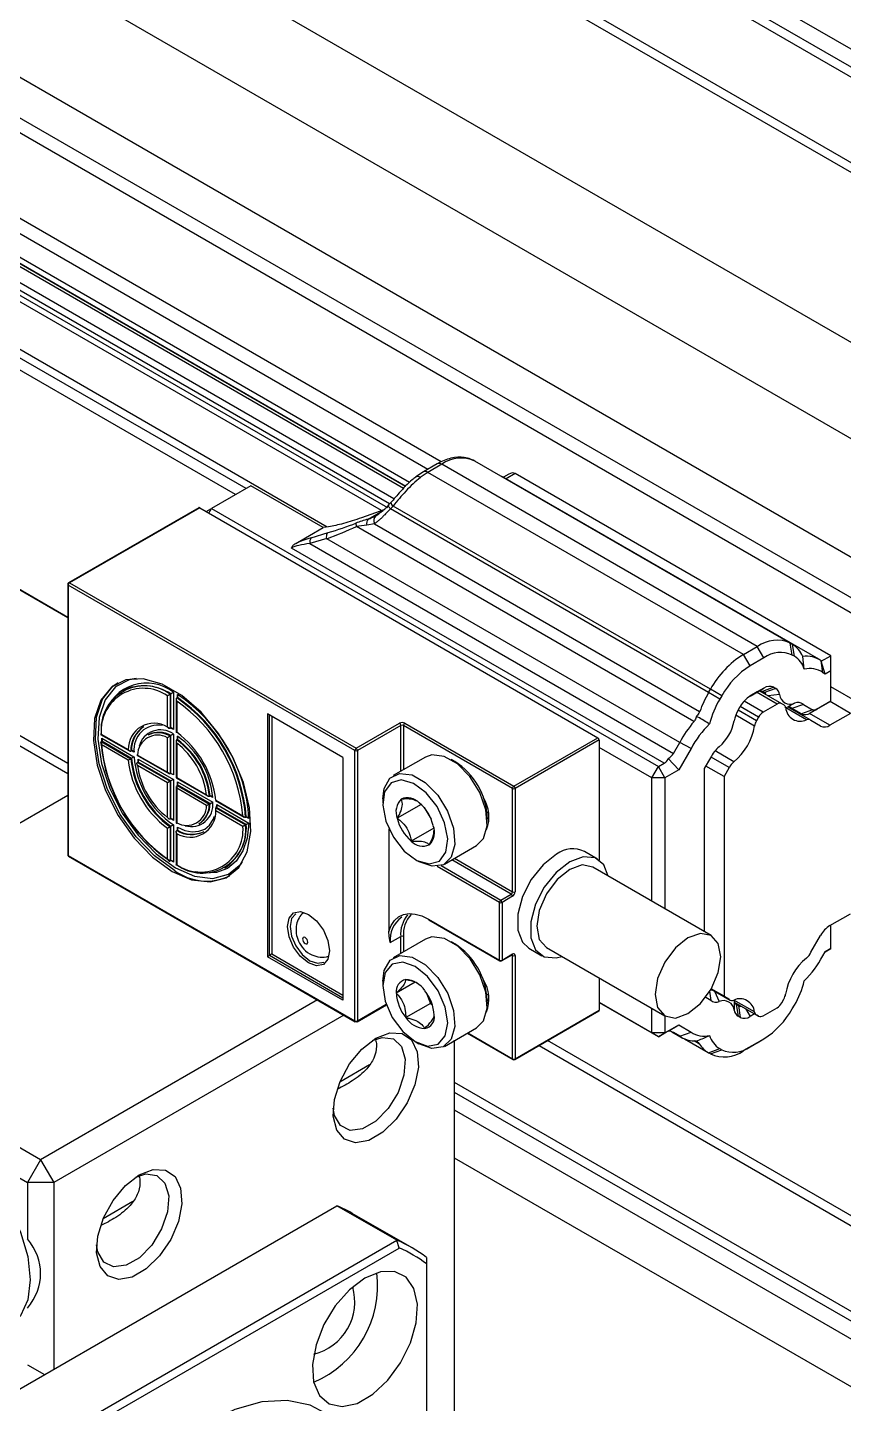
# Model space of a CAD drawing. Header units: millimetres. Extents: x 0 to 279, y 0 to 216.
# Drawn here: x 244.17 to 251.49, y 62.53 to 74.87 of the extents above; entities that cross this region are included whole.
import ezdxf

# ---------------------------------------------------------------- set-up
doc = ezdxf.new("R2010")
doc.units = ezdxf.units.MM

msp = doc.modelspace()

# ---------------------------------------------------------------- linework, layer by layer
at = {"color": 7, "linetype": 'Continuous', "lineweight": 25}
for p, q in [((255.314, 72.503), (137.463, 140.537)), ((255.314, 72.343), (137.463, 140.377)), ((137.517, 140.257), (255.368, 72.223)), ((254.172, 72.057), (136.321, 140.091)), ((254.303, 72.07), (136.452, 140.104)), ((252.852, 71.295), (135.001, 139.329)), ((252.479, 70.648), (134.628, 138.682)), ((252.361, 69.651), (188.63, 106.442)), ((247.56, 70.753), (187.615, 105.359)), ((247.401, 70.561), (187.388, 105.206)), ((247.562, 70.754), (187.869, 105.214)), ((246.13, 70.734), (187.141, 104.788)), ((246.856, 70.39), (187.185, 104.838)), ((246.036, 70.68), (187.098, 104.705)), ((244.531, 69.58), (187.098, 102.735)), ((244.531, 69.58), (187.098, 102.735)), ((187.152, 102.702), (244.531, 69.578)), ((187.567, 101.065), (244.531, 68.18)), ((247.844, 70.956), (247.72, 70.884)), ((247.886, 70.952), (247.761, 70.88)), ((250.714, 69.319), (247.886, 70.952)), ((251.01, 69.349), (248.182, 70.981)), ((247.72, 70.884), (247.651, 70.839)), ((250.59, 69.247), (247.761, 70.88)), ((251.265, 69.204), (248.436, 70.836)), ((248.485, 70.863), (248.437, 70.836)), ((251.372, 69.236), (248.544, 70.869)), ((246.174, 70.76), (245.82, 70.556)), ((246.822, 70.385), (246.174, 70.76)), ((245.706, 70.563), (244.539, 69.89)), ((245.714, 70.562), (244.547, 69.889)), ((245.714, 70.562), (249.285, 68.501)), ((250.294, 68.935), (247.448, 70.578)), ((245.773, 70.528), (245.82, 70.556)), ((245.797, 70.515), (245.82, 70.556)), ((245.82, 70.556), (249.827, 68.242)), ((247.373, 70.548), (247.164, 70.472)), ((250.277, 68.906), (247.424, 70.553)), ((247.424, 70.553), (247.424, 70.553)), ((246.575, 70.243), (246.822, 70.385)), ((246.713, 70.293), (246.865, 70.34)), ((246.87, 70.392), (246.822, 70.385)), ((250.146, 68.647), (247.12, 70.394)), ((247.281, 70.419), (247.212, 70.407)), ((247.281, 70.419), (250.197, 68.736)), ((249.879, 68.272), (246.537, 70.201)), ((246.853, 70.288), (246.703, 70.241)), ((246.703, 70.241), (249.962, 68.36)), ((250.019, 68.458), (246.855, 70.284)), ((244.531, 69.875), (244.531, 67.453)), ((247.105, 68.385), (244.536, 69.868)), ((244.536, 69.868), (244.536, 67.446)), ((244.547, 69.889), (247.117, 68.406)), ((251.027, 69.242), (251.01, 69.349)), ((251.01, 69.349), (251.029, 69.338)), ((251.047, 69.231), (251.029, 69.338)), ((250.59, 69.247), (250.714, 69.319)), ((250.649, 69.145), (250.59, 69.247)), ((250.773, 69.217), (250.649, 69.145)), ((250.773, 69.217), (250.714, 69.319)), ((251.047, 69.231), (251.027, 69.242)), ((251.135, 69.115), (251.122, 69.229)), ((251.288, 69.188), (251.372, 69.236)), ((251.372, 69.1), (251.372, 69.236)), ((251.302, 69.084), (251.286, 69.189)), ((251.286, 69.189), (251.288, 69.188)), ((251.323, 69.072), (251.288, 69.188)), ((251.323, 69.072), (251.302, 69.084)), ((251.372, 69.1), (251.323, 69.072)), ((251.372, 68.828), (251.372, 69.1)), ((245.026, 68.924), (245.02, 68.92)), ((245.425, 68.597), (245.425, 68.877)), ((245.455, 68.895), (245.449, 68.891)), ((245.449, 68.891), (245.449, 68.585)), ((245.455, 68.588), (245.455, 68.895)), ((245.478, 68.909), (245.478, 68.575)), ((245.503, 68.846), (245.503, 68.547)), ((245.514, 68.861), (245.508, 68.857)), ((250.277, 68.906), (250.294, 68.935)), ((250.377, 68.847), (250.277, 68.906)), ((250.395, 68.877), (250.294, 68.935)), ((250.395, 68.877), (250.377, 68.847)), ((250.714, 68.911), (250.647, 68.872)), ((250.649, 68.873), (250.773, 68.945)), ((250.773, 68.945), (250.714, 68.911)), ((250.933, 68.806), (250.737, 68.919)), ((250.861, 68.954), (250.76, 68.916)), ((250.779, 68.905), (250.76, 68.916)), ((250.88, 68.943), (250.779, 68.905)), ((250.861, 68.954), (250.88, 68.943)), ((245.508, 68.829), (245.508, 68.549)), ((246.321, 68.715), (246.321, 66.538)), ((246.999, 68.324), (246.321, 68.715)), ((250.706, 68.653), (250.542, 68.748)), ((250.543, 68.749), (250.561, 68.781)), ((250.891, 68.802), (250.767, 68.73)), ((250.952, 68.795), (250.933, 68.806)), ((250.979, 68.771), (250.971, 68.768)), ((251.155, 68.662), (250.971, 68.768)), ((251.049, 68.81), (250.979, 68.771)), ((251.187, 68.661), (250.992, 68.774)), ((251.023, 68.764), (251.005, 68.774)), ((251.109, 68.714), (251.005, 68.774)), ((251.127, 68.8), (251.023, 68.764)), ((251.109, 68.714), (251.023, 68.764)), ((251.21, 68.752), (251.109, 68.714)), ((251.127, 68.8), (251.21, 68.752)), ((251.372, 68.828), (251.188, 68.722)), ((251.247, 68.756), (251.188, 68.722)), ((251.247, 68.756), (251.372, 68.828)), ((251.549, 68.719), (251.365, 68.613)), ((251.372, 68.828), (251.372, 68.828)), ((245.449, 68.585), (245.432, 68.592)), ((245.455, 68.588), (245.449, 68.585)), ((247.117, 68.406), (247.505, 68.63)), ((247.517, 68.61), (247.128, 68.385)), ((248.519, 68.045), (247.541, 68.61)), ((247.553, 68.63), (248.531, 68.066)), ((250.725, 68.686), (250.706, 68.653)), ((251.282, 68.605), (251.195, 68.655)), ((244.826, 68.531), (245.085, 68.382)), ((244.837, 68.47), (244.831, 68.466)), ((244.831, 68.466), (245.097, 68.313)), ((244.832, 68.534), (245.074, 68.394)), ((244.836, 68.497), (245.125, 68.33)), ((244.837, 68.474), (244.836, 68.497)), ((245.102, 68.316), (244.837, 68.47)), ((245.255, 68.527), (245.249, 68.524)), ((245.425, 68.191), (245.425, 68.501)), ((245.455, 68.52), (245.449, 68.516)), ((245.449, 68.516), (245.449, 68.178)), ((245.478, 68.575), (245.454, 68.587)), ((245.455, 68.181), (245.455, 68.52)), ((245.478, 68.534), (245.478, 68.167)), ((245.503, 68.471), (245.503, 68.141)), ((245.514, 68.486), (245.508, 68.482)), ((248.531, 68.066), (249.285, 68.501)), ((249.297, 68.481), (248.543, 68.045)), ((249.297, 68.481), (249.297, 67.403)), ((245.074, 68.299), (244.832, 68.439)), ((245.102, 68.384), (245.097, 68.381)), ((245.151, 68.344), (245.437, 68.179)), ((245.157, 68.346), (245.425, 68.191)), ((245.508, 68.453), (245.508, 68.144)), ((247.105, 65.963), (247.105, 68.385)), ((247.128, 68.385), (247.128, 65.963)), ((249.768, 68.14), (249.297, 68.412)), ((249.962, 68.36), (250.019, 68.458)), ((250.121, 68.403), (250.011, 68.212)), ((250.121, 68.403), (250.019, 68.458)), ((250.503, 68.285), (250.335, 68.382)), ((245.102, 68.316), (245.097, 68.313)), ((245.162, 68.282), (245.156, 68.279)), ((245.156, 68.279), (245.449, 68.11)), ((245.425, 68.096), (245.157, 68.251)), ((245.162, 68.286), (245.161, 68.31)), ((245.161, 68.31), (245.478, 68.127)), ((245.455, 68.113), (245.162, 68.282)), ((246.999, 68.324), (246.999, 66.147)), ((247.739, 68.328), (247.45, 68.161)), ((248, 68.287), (247.968, 68.305)), ((249.768, 68.14), (249.827, 68.242)), ((249.827, 68.242), (249.879, 68.272)), ((249.886, 68.14), (249.827, 68.242)), ((250.011, 68.212), (249.915, 68.314)), ((250.24, 68.224), (250.296, 68.321)), ((250.24, 66.764), (250.24, 68.224)), ((250.416, 68.152), (250.253, 68.246)), ((250.463, 68.233), (250.299, 68.328)), ((250.463, 68.233), (250.416, 68.152)), ((245.425, 68.191), (245.449, 68.178)), ((245.449, 68.11), (245.425, 68.096)), ((245.425, 67.786), (245.425, 68.096)), ((245.455, 68.181), (245.449, 68.178)), ((245.455, 68.113), (245.449, 68.11)), ((245.449, 68.11), (245.449, 67.771)), ((245.478, 68.167), (245.455, 68.181)), ((245.478, 68.127), (245.455, 68.113)), ((245.455, 67.774), (245.455, 68.113)), ((245.478, 68.127), (245.478, 67.76)), ((245.508, 68.144), (245.503, 68.141)), ((245.503, 68.141), (245.789, 67.976)), ((245.508, 68.144), (245.776, 67.989)), ((245.514, 68.106), (245.831, 67.923)), ((245.514, 68.106), (245.514, 68.079)), ((249.886, 68.14), (249.768, 68.14)), ((249.768, 67.036), (249.768, 68.14)), ((250.011, 68.212), (249.886, 68.14)), ((249.886, 68.14), (249.886, 66.968)), ((250.416, 68.152), (250.416, 66.183)), ((241.578, 66.282), (244.531, 67.987)), ((245.503, 68.065), (245.503, 67.734)), ((245.514, 68.079), (245.508, 68.076)), ((245.508, 68.076), (245.801, 67.906)), ((245.508, 68.076), (245.508, 68.048)), ((245.776, 67.893), (245.508, 68.048)), ((245.508, 68.048), (245.508, 67.738)), ((245.807, 67.91), (245.514, 68.079)), ((245.807, 67.978), (245.801, 67.974)), ((248.519, 67.12), (248.519, 68.045)), ((248.543, 68.045), (248.543, 67.12)), ((245.807, 67.91), (245.801, 67.906)), ((245.855, 67.937), (246.114, 67.788)), ((245.858, 67.85), (245.86, 67.872)), ((245.859, 67.941), (246.102, 67.801)), ((245.866, 67.875), (245.86, 67.872)), ((245.86, 67.872), (246.126, 67.719)), ((245.865, 67.875), (245.867, 67.902)), ((246.132, 67.722), (245.866, 67.875)), ((245.867, 67.902), (246.156, 67.736)), ((247.355, 67.952), (247.355, 67.914)), ((247.699, 67.902), (247.485, 67.779)), ((247.726, 67.874), (247.789, 67.772)), ((245.455, 67.774), (245.449, 67.771)), ((245.478, 67.76), (245.46, 67.772)), ((245.708, 67.73), (245.713, 67.733)), ((246.102, 67.706), (245.859, 67.845)), ((246.132, 67.79), (246.126, 67.787)), ((248.289, 67.828), (248.301, 67.835)), ((248.292, 67.744), (248.292, 67.781)), ((245.425, 67.41), (245.425, 67.69)), ((245.455, 67.706), (245.449, 67.703)), ((245.449, 67.703), (245.449, 67.396)), ((245.455, 67.399), (245.455, 67.706)), ((245.478, 67.719), (245.478, 67.385)), ((245.503, 67.658), (245.503, 67.359)), ((245.514, 67.672), (245.508, 67.669)), ((245.508, 67.643), (245.508, 67.363)), ((246.132, 67.722), (246.126, 67.719)), ((247.411, 67.683), (247.411, 66.763)), ((247.813, 67.691), (247.611, 67.574)), ((247.908, 67.367), (248.197, 67.534)), ((249.282, 67.413), (249.164, 67.481)), ((244.536, 67.446), (247.105, 65.963)), ((244.539, 67.438), (247.108, 65.955)), ((245.455, 67.399), (245.449, 67.396)), ((245.478, 67.385), (245.46, 67.397)), ((247.647, 67.409), (247.679, 67.39)), ((245.937, 67.333), (245.943, 67.336)), ((250.301, 66.729), (249.24, 67.341)), ((248.401, 66.507), (248.401, 67.024)), ((248.413, 67.045), (248.507, 67.099)), ((248.519, 67.079), (248.425, 67.024)), ((248.425, 67.024), (248.425, 66.507)), ((247.765, 66.875), (248.401, 66.507)), ((247.768, 66.867), (248.405, 66.5)), ((251.365, 66.817), (251.549, 66.923)), ((251.372, 66.61), (251.372, 66.821)), ((247.423, 66.664), (247.517, 66.718)), ((247.739, 66.695), (247.45, 66.528)), ((248, 66.654), (247.968, 66.672)), ((248.664, 66.615), (248.782, 66.547)), ((248.823, 66.619), (249.884, 66.007)), ((251.195, 66.578), (251.282, 66.729)), ((246.339, 66.548), (246.321, 66.538)), ((246.999, 66.147), (246.321, 66.538)), ((246.362, 66.562), (246.339, 66.548)), ((248.421, 66.5), (248.516, 66.554)), ((248.425, 66.507), (248.519, 66.562)), ((248.519, 65.623), (248.519, 66.548)), ((248.543, 66.548), (248.543, 65.623)), ((251.302, 66.545), (251.323, 66.581)), ((251.323, 66.581), (251.372, 66.61)), ((251.372, 66.61), (251.323, 66.581)), ((251.372, 66.61), (251.372, 66.61)), ((244.288, 64.717), (241.578, 66.282)), ((247.355, 66.318), (247.355, 66.281)), ((247.647, 66.309), (247.477, 66.211)), ((249.297, 66.346), (249.297, 66.058)), ((250.416, 66.183), (250.301, 66.249)), ((250.463, 66.156), (250.301, 66.249)), ((250.301, 66.248), (250.47, 66.149)), ((246.77, 66.15), (244.288, 64.717)), ((247.745, 66.216), (247.783, 66.119)), ((248.289, 66.195), (248.301, 66.202)), ((248.292, 66.111), (248.292, 66.148)), ((249.297, 66.126), (249.768, 65.854)), ((249.827, 65.82), (249.297, 66.126)), ((250.296, 66.146), (250.251, 66.172)), ((250.285, 66.229), (250.296, 66.146)), ((250.331, 66.23), (250.373, 66.137)), ((250.416, 66.183), (250.463, 66.156)), ((250.504, 66.148), (250.506, 66.139)), ((250.506, 66.139), (250.507, 66.059)), ((250.508, 66.129), (250.704, 66.016)), ((250.933, 66.124), (250.952, 66.158)), ((241.46, 66.078), (244.17, 64.513)), ((247.006, 66.014), (244.406, 64.513)), ((247.125, 65.955), (247.388, 66.107)), ((247.783, 66.119), (247.562, 65.992)), ((247.783, 66.119), (247.8, 66.109)), ((248.539, 65.615), (249.293, 66.051)), ((248.543, 65.623), (249.297, 66.058)), ((249.768, 65.854), (249.768, 66.074)), ((249.886, 66.006), (249.886, 65.854)), ((250.525, 66.11), (250.522, 66.112)), ((250.525, 66.11), (250.543, 66.004)), ((250.525, 66.11), (250.544, 66.099)), ((250.561, 65.993), (250.543, 66.004)), ((250.544, 66.099), (250.561, 65.993)), ((250.689, 66.025), (250.649, 66.002)), ((250.706, 66.016), (250.725, 66.004)), ((250.725, 66.004), (250.706, 66.016)), ((250.767, 66.009), (250.891, 66.08)), ((251.027, 66.07), (251.047, 66.103)), ((247.908, 65.734), (248.197, 65.901)), ((249.886, 65.854), (250.011, 65.926)), ((249.915, 65.871), (250.011, 65.926)), ((250.011, 65.926), (250.121, 65.862)), ((247.647, 65.776), (247.679, 65.757)), ((248, 61.82), (248, 65.788)), ((248.112, 65.852), (248.522, 65.615)), ((249.886, 65.854), (249.768, 65.854)), ((249.827, 65.82), (249.768, 65.854)), ((249.827, 65.82), (249.886, 65.854)), ((249.879, 65.85), (249.827, 65.82)), ((249.948, 65.864), (250.04, 65.811)), ((250.019, 65.825), (249.961, 65.858)), ((250.019, 65.825), (249.962, 65.858)), ((250.019, 65.825), (250.121, 65.862)), ((250.061, 65.8), (250.273, 65.678)), ((250.714, 65.767), (250.59, 65.696)), ((250.649, 65.73), (250.773, 65.801)), ((250.714, 65.767), (250.773, 65.801)), ((248.757, 65.741), (252.533, 63.561)), ((250.277, 65.676), (250.377, 65.714)), ((250.294, 65.666), (250.277, 65.676)), ((250.294, 65.666), (250.395, 65.704)), ((250.377, 65.714), (250.395, 65.704)), ((250.59, 65.696), (250.649, 65.73)), ((246.971, 65.417), (247.237, 65.57)), ((252.933, 62.562), (248, 65.409)), ((244.288, 64.717), (244.17, 64.513)), ((244.288, 64.717), (244.406, 64.513)), ((244.406, 64.513), (244.17, 64.513)), ((244.17, 64.513), (244.17, 64.009)), ((244.406, 64.513), (244.406, 62.839)), ((243.47, 62.299), (246.944, 64.305)), ((244.85, 64.192), (245.115, 64.345)), ((247.481, 63.995), (246.944, 64.305)), ((247.618, 63.927), (247.082, 64.236)), ((244.007, 61.99), (247.481, 63.995)), ((244.055, 61.936), (247.503, 63.926)), ((247.503, 63.926), (247.481, 63.995)), ((247.747, 63.841), (247.747, 63.785)), ((247.747, 63.785), (247.747, 61.959)), ((244.17, 62.88), (244.323, 62.792))]:
    msp.add_line(p, q, dxfattribs=at)
at = {"color": 8, "linetype": 'Continuous', "lineweight": 25}
for p, q in [((252.047, 69.47), (188.63, 106.079)), ((251.964, 69.382), (188.63, 105.943)), ((247.543, 70.735), (187.573, 105.355)), ((247.879, 70.974), (188.314, 105.36)), ((247.416, 70.597), (187.407, 105.239)), ((247.456, 70.642), (187.449, 105.283)), ((247.759, 70.907), (188.231, 105.272)), ((247.344, 70.537), (187.37, 105.159)), ((247.596, 70.789), (188.047, 105.166)), ((244.531, 68.269), (187.644, 101.109)), ((248.544, 70.869), (248.462, 70.822)), ((247.224, 70.461), (247.359, 70.539)), ((245.514, 68.861), (245.514, 68.888)), ((250.891, 68.802), (250.708, 68.908)), ((250.779, 68.905), (250.76, 68.916)), ((250.914, 68.888), (250.81, 68.877)), ((251.632, 68.807), (251.372, 68.957)), ((250.725, 68.686), (250.561, 68.781)), ((250.767, 68.73), (250.596, 68.829)), ((251.365, 68.613), (251.182, 68.719)), ((251.549, 68.719), (251.366, 68.825)), ((246.339, 66.548), (246.339, 68.705)), ((246.362, 68.691), (246.362, 66.562)), ((247.517, 68.2), (247.517, 68.61)), ((247.541, 68.61), (247.541, 68.214)), ((250.688, 68.606), (250.521, 68.703)), ((245.514, 68.486), (245.514, 68.514)), ((245.125, 68.371), (245.102, 68.384)), ((245.478, 68.167), (245.455, 68.181)), ((245.514, 68.079), (245.514, 68.106)), ((245.831, 67.964), (245.807, 67.978)), ((246.156, 67.776), (246.132, 67.79)), ((248.292, 67.778), (248.307, 67.786)), ((245.514, 67.672), (245.514, 67.698)), ((247.878, 67.354), (248.413, 67.045)), ((248.507, 67.099), (247.976, 67.406)), ((247.999, 67.42), (248.519, 67.12)), ((248.401, 67.024), (247.843, 67.347)), ((247.517, 66.567), (247.517, 66.718)), ((247.541, 66.718), (247.541, 66.581)), ((246.999, 66.167), (246.339, 66.548)), ((246.362, 66.562), (246.999, 66.194)), ((248.519, 66.548), (248.512, 66.552)), ((248.292, 66.145), (248.307, 66.153)), ((250.688, 66.042), (250.504, 66.148)), ((247.128, 65.963), (247.386, 66.112)), ((250.608, 66.072), (250.649, 66.002)), ((248.117, 65.855), (248.519, 65.623)), ((252.479, 63.68), (248.833, 65.785)), ((250.197, 65.754), (250.147, 65.784)), ((252.803, 62.549), (248, 65.321)), ((252.664, 62.469), (248, 65.161)), ((252.479, 62.148), (248, 64.733))]:
    msp.add_line(p, q, dxfattribs=at)
at = {"color": 8, "linetype": 'Continuous', "lineweight": 25, "flags": 128}
for points in [[(247.693, 70.834), (247.681, 70.839), (247.671, 70.842), (247.661, 70.843), (247.654, 70.84), (247.651, 70.838)], [(248.436, 70.836), (248.422, 70.844), (248.414, 70.847)]]:
    msp.add_lwpolyline(points, dxfattribs=at)
at = {"color": 7, "linetype": 'Continuous', "lineweight": 25, "flags": 128}
for points in [[(245.467, 67.303), (245.642, 67.227), (245.807, 67.208), (245.951, 67.245), (246.064, 67.338), (246.139, 67.479), (246.172, 67.661), (246.161, 67.872), (246.106, 68.098), (246.011, 68.326), (245.882, 68.54), (245.727, 68.729), (245.555, 68.879), (245.378, 68.981), (245.206, 69.029), (245.051, 69.02), (244.922, 68.955), (244.827, 68.837), (244.772, 68.674), (244.761, 68.476), (244.794, 68.256), (244.87, 68.027), (244.983, 67.804), (245.126, 67.601), (245.291, 67.43), (245.467, 67.303)], [(245.484, 67.313), (245.308, 67.441), (245.144, 67.611), (245, 67.814), (244.887, 68.037), (244.812, 68.266), (244.779, 68.486), (244.79, 68.684), (244.844, 68.847), (244.939, 68.965), (244.984, 68.996)], [(245.146, 69.033), (245.087, 69.022), (244.96, 68.958), (244.867, 68.842), (244.813, 68.682), (244.802, 68.487), (244.835, 68.27), (244.909, 68.045), (245.02, 67.826), (245.161, 67.627), (245.323, 67.459), (245.496, 67.334)], [(248.197, 67.534), (248.259, 67.598), (248.291, 67.712), (248.279, 67.855), (248.226, 68.009), (248.137, 68.152), (248.026, 68.266), (247.907, 68.334), (247.796, 68.348), (247.739, 68.328)], [(247.355, 67.952), (247.367, 68.045), (247.42, 68.138), (247.507, 68.181), (247.618, 68.167), (247.737, 68.099), (247.849, 67.986), (247.937, 67.842), (247.991, 67.689), (248.002, 67.545), (247.97, 67.431), (247.899, 67.362), (247.798, 67.348), (247.681, 67.389), (247.679, 67.39)], [(247.451, 67.609), (247.549, 67.485), (247.662, 67.401), (247.772, 67.369), (247.863, 67.395), (247.922, 67.474), (247.938, 67.595), (247.91, 67.738), (247.842, 67.883), (247.745, 68.006), (247.632, 68.091), (247.522, 68.122), (247.43, 68.096), (247.372, 68.017), (247.356, 67.897), (247.383, 67.753), (247.451, 67.609)], [(245.514, 67.698), (245.581, 67.67), (245.646, 67.658), (245.706, 67.662), (245.759, 67.682), (245.802, 67.718), (245.836, 67.767), (245.848, 67.797)], [(246.156, 67.736), (246.141, 67.601), (246.102, 67.486), (246.042, 67.394), (245.963, 67.328), (245.866, 67.292), (245.757, 67.286), (245.677, 67.299)], [(245.496, 67.334), (245.669, 67.259), (245.831, 67.24), (245.972, 67.277), (246.083, 67.368), (246.097, 67.386)], [(248.914, 67.456), (248.793, 67.362), (248.687, 67.23), (248.608, 67.076), (248.566, 66.918), (248.566, 66.776), (248.608, 66.667), (248.664, 66.615)], [(249.032, 67.388), (248.911, 67.294), (248.804, 67.162), (248.725, 67.008), (248.683, 66.85), (248.683, 66.708), (248.725, 66.599), (248.804, 66.536), (248.911, 66.527), (248.962, 66.54)], [(249.378, 67.261), (249.338, 67.361), (249.259, 67.424), (249.153, 67.434), (249.032, 67.388)], [(249.24, 67.341), (249.144, 67.36), (249.032, 67.32)], [(249.032, 67.32), (248.919, 67.229), (248.823, 67.101), (248.759, 66.953), (248.737, 66.81), (248.759, 66.693), (248.823, 66.619), (248.823, 66.619)], [(246.689, 66.482), (246.617, 66.54), (246.556, 66.622), (246.515, 66.717), (246.501, 66.808), (246.515, 66.883), (246.556, 66.93), (246.617, 66.942), (246.689, 66.917), (246.761, 66.859), (246.823, 66.776), (246.864, 66.682), (246.878, 66.591), (246.864, 66.516), (246.823, 66.468), (246.761, 66.457), (246.689, 66.482)], [(246.576, 66.923), (246.576, 66.923), (246.538, 66.879), (246.524, 66.808), (246.538, 66.722), (246.576, 66.634), (246.633, 66.557), (246.701, 66.502)], [(247.411, 66.763), (247.431, 66.817), (247.46, 66.861), (247.497, 66.894), (247.541, 66.916), (247.592, 66.924), (247.647, 66.92), (247.705, 66.904), (247.765, 66.875)], [(250.092, 66.708), (249.98, 66.617), (249.884, 66.488), (249.82, 66.341), (249.798, 66.198), (249.82, 66.081), (249.884, 66.007), (249.98, 65.988), (250.092, 66.028), (250.205, 66.119), (250.301, 66.248), (250.364, 66.395), (250.387, 66.538), (250.364, 66.655), (250.301, 66.729), (250.205, 66.747), (250.092, 66.708)], [(246.66, 66.655), (246.669, 66.652), (246.677, 66.654), (246.682, 66.659), (246.683, 66.669), (246.682, 66.68), (246.677, 66.692), (246.669, 66.702), (246.66, 66.71), (246.651, 66.713), (246.643, 66.711), (246.638, 66.705), (246.636, 66.696), (246.638, 66.685), (246.643, 66.673), (246.651, 66.662), (246.66, 66.655)], [(248.197, 65.901), (248.258, 65.964), (248.291, 66.077), (248.28, 66.22), (248.227, 66.374), (248.139, 66.518), (248.028, 66.632), (247.908, 66.7), (247.797, 66.715), (247.739, 66.695)], [(246.701, 66.502), (246.769, 66.479), (246.826, 66.49)], [(247.355, 66.318), (247.368, 66.414), (247.421, 66.506), (247.509, 66.548), (247.62, 66.534), (247.739, 66.465), (247.85, 66.351), (247.938, 66.208), (247.991, 66.054), (248.002, 65.911), (247.969, 65.797), (247.898, 65.729), (247.796, 65.715), (247.679, 65.757), (247.679, 65.757)], [(247.647, 65.776), (247.758, 65.737), (247.853, 65.755), (247.916, 65.828), (247.939, 65.944), (247.916, 66.086), (247.853, 66.232), (247.758, 66.359), (247.647, 66.449), (247.535, 66.488), (247.441, 66.47), (247.377, 66.397), (247.355, 66.281), (247.377, 66.139), (247.441, 65.994), (247.535, 65.866), (247.647, 65.776)], [(247.293, 65.806), (247.418, 65.854), (247.529, 65.848), (247.614, 65.791), (247.665, 65.686), (247.675, 65.547), (247.644, 65.388), (247.575, 65.227), (247.476, 65.08), (247.356, 64.964), (247.23, 64.891), (247.111, 64.869), (247.012, 64.901), (246.943, 64.983), (246.912, 65.107), (246.922, 65.258), (246.973, 65.42), (247.058, 65.577), (247.169, 65.71), (247.293, 65.806)], [(247.263, 65.787), (247.351, 65.814), (247.453, 65.8), (247.524, 65.732), (247.557, 65.618), (247.546, 65.475), (247.493, 65.321), (247.405, 65.178), (247.294, 65.064), (247.175, 64.995), (247.064, 64.981), (246.976, 65.023), (246.923, 65.115), (246.912, 65.179)], [(242.938, 64.628), (242.984, 64.715), (243.087, 64.81), (243.222, 64.852), (243.378, 64.836), (243.546, 64.765), (243.713, 64.643), (243.87, 64.478), (244.004, 64.281), (244.107, 64.067), (244.172, 63.849), (244.194, 63.642), (244.172, 63.461), (244.107, 63.318), (244.004, 63.223), (243.87, 63.181), (243.771, 63.185)], [(245.172, 64.581), (245.296, 64.629), (245.407, 64.624), (245.493, 64.566), (245.543, 64.462), (245.554, 64.323), (245.523, 64.164), (245.454, 64.002), (245.354, 63.855), (245.235, 63.739), (245.109, 63.666), (244.99, 63.645), (244.89, 63.677), (244.821, 63.759), (244.79, 63.882), (244.801, 64.033), (244.851, 64.196), (244.937, 64.352), (245.048, 64.485), (245.172, 64.581)], [(245.141, 64.562), (245.23, 64.59), (245.331, 64.576), (245.403, 64.507), (245.436, 64.394), (245.425, 64.251), (245.372, 64.097), (245.284, 63.953), (245.173, 63.839), (245.054, 63.771), (244.942, 63.756), (244.854, 63.798), (244.801, 63.891), (244.79, 63.954)], [(247.196, 63.657), (247.057, 63.552), (246.93, 63.409), (246.827, 63.239), (246.757, 63.058), (246.726, 62.882), (246.736, 62.726), (246.787, 62.604), (246.875, 62.528), (246.991, 62.504), (247.125, 62.533), (247.266, 62.615), (247.4, 62.74), (247.516, 62.898), (247.604, 63.076), (247.655, 63.256), (247.666, 63.424), (247.634, 63.564), (247.564, 63.664), (247.461, 63.715), (247.335, 63.713), (247.196, 63.657)], [(247.184, 61.982), (247.146, 62.082), (247.033, 62.275), (246.885, 62.421), (246.704, 62.516), (246.497, 62.558), (246.27, 62.546), (246.028, 62.479), (245.779, 62.36)]]:
    msp.add_lwpolyline(points, dxfattribs=at)
at = {"color": 8, "linetype": 'Continuous', "lineweight": 25}
for centre, radius, start, end in [((247.862, 70.918), 0.0419, 54.3824, 114.3071), ((247.737, 70.848), 0.04, 52.7463, 115.96), ((247.48, 70.621), 0.0539, 192.5939, 233.3611), ((244.539, 69.876), 0.00838, 185.6948, 245.6253), ((244.542, 69.882), 0.00838, 54.3818, 114.314), ((244.539, 67.454), 0.00838, 185.6948, 245.6253), ((244.544, 67.445), 0.00838, 174.3796, 234.302), ((247.773, 66.874), 0.00838, 174.3796, 234.302), ((248.409, 66.506), 0.00838, 174.3796, 234.302), ((248.416, 66.506), 0.00838, 305.698, 5.6204), ((248.511, 66.561), 0.00838, 305.698, 5.6204), ((248.51, 66.549), 0.00905, 355.5821, 41.47), ((247.113, 65.962), 0.00838, 174.3796, 234.302), ((247.12, 65.962), 0.00838, 305.698, 5.6204), ((248.527, 65.622), 0.00838, 174.3796, 234.302), ((248.534, 65.622), 0.00838, 305.698, 5.6204)]:
    msp.add_arc(centre, radius, start, end, dxfattribs=at)
at = {"color": 7, "linetype": 'Continuous', "lineweight": 25}
for centre, radius, start, end in [((248.059, 70.71), 0.298, 65.6861, 125.6182), ((248.076, 70.338), 0.627, 120.1462, 127.7243), ((245.709, 70.556), 0.00838, 54.3818, 114.314), ((247.277, 70.421), 0.0667, 143.1142, 192.2094), ((247.334, 70.448), 0.06, 134.1431, 208.1966), ((247.199, 70.421), 0.0842, 177.9812, 199.0467), ((246.767, 70.255), 0.0653, 144.7725, 192.3896), ((244.547, 69.875), 0.0167, 119.9973, 180), ((244.561, 69.867), 0.0256, 122.6055, 177.3945), ((250.888, 69.077), 0.298, 65.6861, 125.6182), ((250.913, 69.145), 0.225, 22.0121, 58.8885), ((251.042, 68.523), 0.854, 121.9547, 151.1444), ((250.922, 69.009), 0.256, 65.6861, 125.6182), ((250.94, 69.059), 0.203, 16.0929, 58.2858), ((251.156, 69.012), 0.22, 53.8697, 98.9693), ((251.037, 68.523), 0.733, 121.9547, 151.1444), ((251.186, 68.925), 0.197, 53.9589, 105.0282), ((245.22, 68.575), 0.391, 54.0979, 185.9128), ((245.238, 68.598), 0.393, 52.2697, 163.0914), ((245.214, 68.521), 0.445, 57.215, 115.0082), ((250.825, 68.874), 0.088, 65.6861, 125.6182), ((245.21, 68.564), 0.38, 55.5332, 184.4775), ((244.702, 67.679), 1.428, 4.3484, 55.6516), ((244.713, 67.685), 1.446, 3.6361, 56.3639), ((244.708, 67.682), 1.428, 4.3484, 55.6516), ((251.137, 68.4), 0.997, 149.5185, 160.3371), ((251.088, 68.426), 0.826, 149.3119, 166.0639), ((250.782, 68.659), 0.252, 121.9547, 151.1444), ((250.741, 68.874), 0.0461, 65.6861, 125.6182), ((250.761, 68.874), 0.0357, 20.0171, 58.5799), ((250.839, 68.879), 0.0759, 7.0673, 56.9998), ((251.009, 68.897), 0.0956, 185.1945, 294.3223), ((244.698, 67.676), 1.409, 5.0825, 54.9175), ((250.778, 68.606), 0.275, 148.7608, 170.3434), ((250.83, 68.628), 0.12, 121.9547, 151.1444), ((250.916, 68.768), 0.0419, 65.6861, 125.6182), ((250.932, 68.765), 0.0362, 7.0673, 56.9994), ((251.1, 68.781), 0.132, 185.2393, 294.75), ((250.996, 68.738), 0.0373, 45.0419, 117.1743), ((251.08, 68.745), 0.0722, 50.0729, 115.9687), ((251.142, 68.787), 0.0796, 245.686, 305.6182), ((251.225, 68.787), 0.0377, 245.686, 305.6182), ((245.305, 68.4), 0.231, 58.5325, 181.4783), ((245.348, 68.387), 0.252, 123.978, 181.2998), ((245.348, 68.393), 0.246, 123.2082, 182.0696), ((245.343, 68.395), 0.219, 80.8657, 186.2175), ((247.529, 68.585), 0.0512, 62.6097, 117.3903), ((247.492, 68.609), 0.0256, 2.6055, 57.3945), ((247.529, 68.587), 0.0256, 62.6097, 117.3903), ((247.566, 68.609), 0.0256, 122.6055, 177.3945), ((250.908, 67.995), 1.002, 139.4596, 152.5034), ((250.862, 68.023), 0.833, 133.7626, 152.8785), ((250.121, 68.72), 0.391, 310.0575, 350.1054), ((250.157, 68.699), 0.54, 309.8942, 350.1125), ((250.817, 68.584), 0.131, 148.4159, 170.3268), ((251.171, 68.632), 0.0338, 44.1471, 117.3756), ((251.316, 68.681), 0.0838, 245.686, 305.6182), ((246.254, 68.575), 1.428, 184.3484, 235.6516), ((245.337, 68.344), 0.18, 60.669, 179.3417), ((245.363, 68.374), 0.198, 54.2877, 165.1556), ((245.342, 68.33), 0.215, 60.1733, 115.6781), ((245.348, 68.334), 0.215, 60.1733, 115.6781), ((244.981, 67.84), 0.884, 6.5735, 53.4265), ((245.082, 67.898), 0.723, 6.0652, 53.9348), ((245.093, 67.904), 0.741, 4.6211, 55.3789), ((245.088, 67.901), 0.723, 6.0652, 53.9348), ((249.271, 68.479), 0.0256, 2.6055, 57.3945), ((246.235, 68.564), 1.409, 185.0825, 234.9175), ((245.078, 67.896), 0.704, 7.6022, 52.3978), ((247.13, 68.384), 0.0256, 122.6055, 177.3945), ((247.117, 68.408), 0.0256, 242.6097, 297.3903), ((247.103, 68.384), 0.0256, 2.6055, 57.3945), ((250.548, 68.203), 0.279, 128.9981, 155.0081), ((245.952, 68.4), 0.884, 186.5735, 233.4265), ((245.944, 68.395), 0.851, 185.5394, 234.4606), ((245.95, 68.399), 0.851, 185.5394, 234.4606), ((245.941, 68.394), 0.818, 184.4307, 235.5693), ((245.855, 68.344), 0.704, 187.6022, 232.3978), ((247.677, 67.763), 0.616, 1.7207, 58.2739), ((250.586, 68.181), 0.133, 128.6715, 157.0403), ((248.545, 68.044), 0.0256, 122.6055, 177.3945), ((248.531, 68.068), 0.0256, 242.6097, 297.3903), ((248.517, 68.044), 0.0256, 2.6055, 57.3945), ((245.596, 67.895), 0.18, 240.669, 359.3417), ((245.638, 67.899), 0.195, 253.5228, 7.0388), ((245.595, 67.902), 0.206, 303.0617, 1.0892), ((245.596, 67.908), 0.211, 303.7986, 0.3523), ((247.635, 67.837), 0.161, 135.1991, 201.2881), ((247.579, 67.825), 0.138, 41.7099, 115.1733), ((247.426, 67.618), 0.394, 13.9123, 49.4279), ((247.994, 67.791), 0.314, 339.019, 32.9274), ((245.628, 67.84), 0.231, 238.5325, 1.4783), ((247.867, 67.874), 0.394, 193.9123, 229.4279), ((245.737, 67.678), 0.391, 234.0979, 5.9128), ((245.723, 67.676), 0.38, 235.5332, 4.4775), ((245.639, 67.889), 0.256, 239.249, 295.4755), ((245.645, 67.892), 0.256, 239.249, 295.4755), ((245.696, 67.696), 0.437, 304.3918, 3.3869), ((247.659, 67.654), 0.161, 315.1991, 21.2881), ((247.714, 67.666), 0.138, 221.7099, 295.1733), ((249.059, 67.268), 0.238, 63.7957, 127.5147), ((244.547, 67.453), 0.0167, 180, 240.0027), ((245.775, 67.697), 0.481, 232.8951, 295.7945), ((248.493, 67.121), 0.0256, 302.6055, 357.3945), ((248.491, 67.122), 0.0512, 302.6055, 357.3945), ((248.531, 67.142), 0.0256, 242.6097, 297.3903), ((248.427, 67.023), 0.0256, 122.6055, 177.3945), ((248.413, 67.047), 0.0256, 242.6097, 297.3903), ((248.399, 67.023), 0.0256, 2.6055, 57.3945), ((248.493, 67.078), 0.0256, 2.6055, 57.3945), ((247.668, 66.691), 0.246, 125.0133, 186.2988), ((247.792, 66.738), 0.276, 140.9503, 184.1749), ((247.8, 66.739), 0.26, 137.0857, 184.5608), ((251.492, 66.613), 0.24, 121.9547, 151.1444), ((247.529, 66.695), 0.0256, 62.6097, 117.3903), ((247.659, 66.12), 0.634, 2.6058, 57.3888), ((248.413, 66.53), 0.0256, 242.6097, 297.3903), ((248.413, 66.514), 0.0167, 240.0027, 299.9973), ((248.528, 66.55), 0.0146, 350.786, 129.2033), ((248.531, 66.571), 0.0256, 242.6097, 297.3903), ((251.499, 66.111), 0.539, 129.7228, 170.2772), ((250.56, 66.924), 0.832, 313.6313, 332.9043), ((251.072, 66.63), 0.133, 308.488, 337.1029), ((247.581, 66.228), 0.106, 100.5468, 189.2519), ((247.549, 66.113), 0.22, 33.4349, 86.5705), ((247.995, 66.158), 0.313, 338.5782, 33.0035), ((250.336, 66.517), 0.823, 329.7573, 346.2016), ((247.846, 66.228), 0.369, 182.6393, 219.7721), ((247.448, 65.997), 0.369, 2.6393, 39.7721), ((250.342, 66.202), 0.0719, 230.1016, 295.5908), ((250.307, 66.279), 0.0392, 255.6514, 279.0503), ((250.412, 66.049), 0.0954, 5.5589, 113.9418), ((250.487, 66.179), 0.0338, 224.2175, 296.9826), ((250.557, 66.029), 0.132, 5.6028, 114.3666), ((250.544, 66.144), 0.039, 187.079, 240.1018), ((250.828, 66.182), 0.12, 301.9547, 331.1444), ((250.84, 66.224), 0.13, 329.5196, 350.5521), ((247.713, 65.997), 0.106, 280.5468, 9.2519), ((249.288, 66.057), 0.00838, 305.698, 5.6204), ((250.581, 66.068), 0.0747, 187.1668, 239.2564), ((250.561, 66.131), 0.0362, 241.6946, 279.711), ((250.597, 66.073), 0.088, 245.6861, 305.6182), ((250.723, 66.046), 0.0354, 187.0635, 240.2515), ((250.742, 66.043), 0.0419, 245.6861, 305.6182), ((250.385, 66.424), 0.733, 301.9547, 331.1444), ((247.117, 65.986), 0.0256, 242.6097, 297.3903), ((247.117, 65.97), 0.0167, 240.0027, 299.9973), ((247.745, 66.113), 0.22, 213.4349, 266.5705), ((250.144, 65.994), 0.21, 233.2813, 270.5079), ((250.236, 66.021), 0.196, 233.9796, 284.7221), ((250.381, 65.862), 0.213, 210.2854, 240.7032), ((250.479, 65.888), 0.201, 196.272, 239.6297), ((250.416, 65.937), 0.298, 245.6861, 305.6182), ((250.5, 65.937), 0.256, 245.6861, 305.6182), ((248.531, 65.645), 0.0256, 242.6097, 297.3903), ((248.531, 65.63), 0.0167, 240.0027, 299.9973), ((246.454, 63.149), 1.256, 60.0097, 67.0376), ((246.992, 62.841), 1.254, 52.9476, 67.0416), ((247.011, 62.792), 1.237, 53.4448, 66.5444), ((246.371, 63.588), 0.938, 292.9357, 7.0696), ((246.622, 63.443), 0.483, 283.8211, 16.1843)]:
    msp.add_arc(centre, radius, start, end, dxfattribs=at)
for centre, major_axis, ratio, start_param, end_param in [((248.485, 70.767), (0.059, 0.102), 0.577335, 0.000041, 0.785358), ((247.271, 70.912), (0.295, 0.51), 0.577335, 4.303067, 4.364739), ((247.287, 70.415), (0.333, 0.092), 0.181243, 1.713122, 2.06334), ((246.796, 70.369), (0.71, 0.269), 0.131154, 4.745667, 5.134879), ((246.765, 70.444), (0.677, 0.187), 0.181243, 4.80992, 5.204933), ((247.319, 70.339), (0.306, 0.001), 0.239082, 1.925983, 2.276202), ((246.82, 70.174), (0.306, 0.001), 0.239082, 1.96052, 2.745918), ((246.788, 70.25), (0.333, 0.092), 0.181243, 1.747659, 2.213367), ((249.761, 68.476), (0.201, -0.116), 0.717434, 5.890503, 6.283202), ((249.761, 68.476), (-0.118, 0.204), 0.577335, 3.141552, 3.534251), ((249.761, 65.782), (0.167, 0.096), 0.00007, 0.392658, 0.785358), ((249.761, 65.782), (0.217, 0.058), 0.317888, 0.307718, 0.700417), ((242.992, 63.697), (1.296, 0), 0.577382, 5.853486, 6.712885)]:
    msp.add_ellipse(centre, major_axis=major_axis, ratio=ratio, start_param=start_param, end_param=end_param, dxfattribs=at)
for points, knots in [([(248.182, 70.981), (248.16, 70.992), (248.103, 71.018), (247.997, 71.019), (247.905, 70.99), (247.855, 70.962), (247.844, 70.956)], [0, 0, 0, 0, 0.218033, 0.558789, 0.90969, 1, 1, 1, 1]), ([(247.652, 70.837), (247.641, 70.829), (247.589, 70.79), (247.511, 70.708), (247.441, 70.622), (247.409, 70.59), (247.405, 70.586)], [0, 0, 0, 0, 0.123875, 0.594568, 0.955902, 1, 1, 1, 1]), ([(247.693, 70.834), (247.671, 70.816), (247.626, 70.779), (247.564, 70.714), (247.504, 70.646), (247.467, 70.601), (247.448, 70.578)], [0, 0, 0, 0, 0.258929, 0.525021, 0.759284, 1, 1, 1, 1]), ([(247.292, 70.491), (247.305, 70.499), (247.331, 70.515), (247.364, 70.543), (247.391, 70.567), (247.405, 70.58), (247.412, 70.587)], [0, 0, 0, 0, 0.317255, 0.64567, 0.822158, 1, 1, 1, 1]), ([(247.427, 70.61), (247.426, 70.608), (247.418, 70.6), (247.411, 70.592), (247.406, 70.586)], [0, 0, 0, 0, 0.251449, 1, 1, 1, 1]), ([(247.164, 70.472), (247.109, 70.454), (246.995, 70.415), (246.912, 70.4), (246.87, 70.392)], [0, 0, 0, 0, 0.490008, 1, 1, 1, 1]), ([(247.224, 70.461), (247.227, 70.462), (247.236, 70.465), (247.25, 70.471), (247.265, 70.477), (247.279, 70.484), (247.286, 70.488), (247.292, 70.491)], [0, 0, 0, 0, 0.124051, 0.372696, 0.622621, 0.748053, 1, 1, 1, 1]), ([(247.424, 70.553), (247.424, 70.553), (247.42, 70.548), (247.412, 70.54), (247.399, 70.526), (247.387, 70.513), (247.371, 70.497), (247.352, 70.478), (247.332, 70.46), (247.317, 70.447), (247.305, 70.437), (247.293, 70.428), (247.285, 70.422), (247.281, 70.419)], [0, 0, 0, 0, 0.00022, 0.086755, 0.173427, 0.260528, 0.347781, 0.50837, 0.670184, 0.751549, 0.833993, 0.916914, 1, 1, 1, 1]), ([(246.853, 70.288), (246.852, 70.296), (246.852, 70.313), (246.857, 70.33), (246.862, 70.338), (246.864, 70.34), (246.865, 70.34)], [0, 0, 0, 0, 0.36334, 0.726676, 0.961403, 1, 1, 1, 1]), ([(246.537, 70.201), (246.537, 70.202), (246.539, 70.209), (246.548, 70.225), (246.566, 70.237), (246.575, 70.243)], [0, 0, 0, 0, 0.012679, 0.493707, 1, 1, 1, 1]), ([(246.855, 70.284), (246.855, 70.285), (246.854, 70.285), (246.853, 70.287), (246.853, 70.288), (246.853, 70.288)], [0, 0, 0, 0, 0.400719, 0.80591, 1, 1, 1, 1]), ([(245.449, 68.891), (245.448, 68.891), (245.446, 68.889), (245.441, 68.887), (245.436, 68.883), (245.43, 68.88), (245.427, 68.878), (245.425, 68.877), (245.425, 68.877)], [0, 0, 0, 0, 0.135468, 0.270262, 0.463006, 0.73716, 0.989667, 1, 1, 1, 1]), ([(245.455, 68.895), (245.456, 68.895), (245.458, 68.897), (245.463, 68.899), (245.468, 68.903), (245.474, 68.906), (245.477, 68.908), (245.478, 68.909), (245.478, 68.909)], [0, 0, 0, 0, 0.136644, 0.272597, 0.467622, 0.743366, 0.989604, 1, 1, 1, 1]), ([(245.508, 68.857), (245.507, 68.857), (245.505, 68.855), (245.503, 68.851), (245.503, 68.845), (245.504, 68.837), (245.506, 68.832), (245.508, 68.829), (245.508, 68.829)], [0, 0, 0, 0, 0.135468, 0.270262, 0.463006, 0.73716, 0.989667, 1, 1, 1, 1]), ([(245.514, 68.861), (245.515, 68.861), (245.517, 68.863), (245.518, 68.867), (245.519, 68.873), (245.517, 68.881), (245.515, 68.886), (245.514, 68.888), (245.514, 68.888)], [0, 0, 0, 0, 0.136644, 0.272597, 0.467622, 0.743366, 0.989604, 1, 1, 1, 1]), ([(250.197, 68.736), (250.192, 68.725), (250.185, 68.709), (250.172, 68.697), (250.168, 68.693)], [0, 0, 0, 0, 0.703076, 1, 1, 1, 1]), ([(245.449, 68.585), (245.448, 68.584), (245.445, 68.583), (245.441, 68.584), (245.435, 68.586), (245.43, 68.591), (245.427, 68.595), (245.425, 68.597), (245.425, 68.597)], [0, 0, 0, 0, 0.1472289, 0.2938329, 0.4957121, 0.7651028, 0.9891658, 1, 1, 1, 1]), ([(245.478, 68.575), (245.478, 68.575), (245.477, 68.577), (245.474, 68.582), (245.468, 68.586), (245.463, 68.589), (245.458, 68.589), (245.456, 68.588), (245.455, 68.588)], [0, 0, 0, 0, 0.010713, 0.242756, 0.51064, 0.709452, 0.854425, 1, 1, 1, 1]), ([(250.168, 68.693), (250.165, 68.681), (250.16, 68.665), (250.149, 68.651), (250.146, 68.647)], [0, 0, 0, 0, 0.703535, 1, 1, 1, 1]), ([(250.286, 68.625), (250.251, 68.645), (250.212, 68.668), (250.173, 68.691), (250.168, 68.693)], [0, 0, 0, 0, 0.8913976, 1, 1, 1, 1]), ([(244.832, 68.534), (244.832, 68.534), (244.83, 68.533), (244.828, 68.532), (244.826, 68.531), (244.826, 68.532), (244.828, 68.533), (244.83, 68.534), (244.831, 68.534)], [0, 0, 0, 0, 0.0103325, 0.2628404, 0.5369944, 0.7297383, 0.8645322, 1, 1, 1, 1]), ([(244.831, 68.466), (244.83, 68.466), (244.828, 68.464), (244.826, 68.46), (244.826, 68.454), (244.828, 68.447), (244.83, 68.441), (244.832, 68.439), (244.832, 68.439)], [0, 0, 0, 0, 0.1354678, 0.2702617, 0.4630056, 0.7371596, 0.9896675, 1, 1, 1, 1]), ([(244.837, 68.47), (244.838, 68.47), (244.84, 68.472), (244.841, 68.476), (244.842, 68.482), (244.84, 68.49), (244.838, 68.495), (244.836, 68.497), (244.836, 68.497)], [0, 0, 0, 0, 0.136644, 0.272597, 0.467622, 0.743366, 0.989604, 1, 1, 1, 1]), ([(245.449, 68.516), (245.448, 68.516), (245.446, 68.514), (245.441, 68.512), (245.436, 68.508), (245.43, 68.505), (245.427, 68.502), (245.425, 68.501), (245.425, 68.501)], [0, 0, 0, 0, 0.1308089, 0.2609277, 0.4495038, 0.7245064, 0.98984, 1, 1, 1, 1]), ([(245.478, 68.534), (245.478, 68.534), (245.477, 68.533), (245.474, 68.531), (245.468, 68.528), (245.462, 68.524), (245.458, 68.522), (245.456, 68.52), (245.455, 68.52)], [0, 0, 0, 0, 0.010282, 0.26167, 0.540538, 0.734073, 0.866673, 1, 1, 1, 1]), ([(245.508, 68.549), (245.508, 68.549), (245.507, 68.549), (245.504, 68.548), (245.503, 68.547), (245.503, 68.547), (245.503, 68.547)], [0, 0, 0, 0, 0.0198713, 0.4308307, 0.9249267, 1, 1, 1, 1]), ([(245.508, 68.482), (245.507, 68.482), (245.505, 68.48), (245.503, 68.476), (245.503, 68.47), (245.504, 68.462), (245.506, 68.456), (245.508, 68.454), (245.508, 68.453)], [0, 0, 0, 0, 0.130809, 0.260928, 0.449504, 0.724506, 0.98984, 1, 1, 1, 1]), ([(245.514, 68.486), (245.515, 68.486), (245.517, 68.488), (245.518, 68.492), (245.519, 68.498), (245.518, 68.506), (245.515, 68.511), (245.514, 68.514), (245.514, 68.514)], [0, 0, 0, 0, 0.133327, 0.265927, 0.459462, 0.73833, 0.989718, 1, 1, 1, 1]), ([(245.074, 68.394), (245.074, 68.394), (245.075, 68.392), (245.078, 68.388), (245.083, 68.383), (245.089, 68.38), (245.093, 68.38), (245.095, 68.381), (245.097, 68.381)], [0, 0, 0, 0, 0.0108342, 0.2348972, 0.5042879, 0.7061671, 0.8527711, 1, 1, 1, 1]), ([(245.125, 68.371), (245.125, 68.371), (245.124, 68.374), (245.121, 68.378), (245.116, 68.383), (245.11, 68.385), (245.106, 68.386), (245.104, 68.385), (245.102, 68.384)], [0, 0, 0, 0, 0.010713, 0.242756, 0.51064, 0.709452, 0.854425, 1, 1, 1, 1]), ([(245.157, 68.346), (245.157, 68.346), (245.155, 68.345), (245.153, 68.344), (245.151, 68.344), (245.151, 68.344), (245.153, 68.345), (245.155, 68.346), (245.156, 68.347)], [0, 0, 0, 0, 0.01016, 0.275494, 0.550496, 0.739072, 0.869191, 1, 1, 1, 1]), ([(245.097, 68.313), (245.095, 68.312), (245.093, 68.311), (245.089, 68.308), (245.083, 68.305), (245.078, 68.302), (245.075, 68.3), (245.074, 68.299), (245.074, 68.299)], [0, 0, 0, 0, 0.1472289, 0.2938329, 0.4957121, 0.7651028, 0.9891658, 1, 1, 1, 1]), ([(245.125, 68.33), (245.125, 68.33), (245.124, 68.33), (245.121, 68.328), (245.116, 68.324), (245.11, 68.321), (245.106, 68.318), (245.104, 68.317), (245.102, 68.316)], [0, 0, 0, 0, 0.010713, 0.242756, 0.51064, 0.709452, 0.854425, 1, 1, 1, 1]), ([(245.157, 68.251), (245.157, 68.251), (245.155, 68.253), (245.153, 68.259), (245.151, 68.267), (245.151, 68.273), (245.153, 68.277), (245.155, 68.278), (245.156, 68.279)], [0, 0, 0, 0, 0.01016, 0.275494, 0.550496, 0.739072, 0.869191, 1, 1, 1, 1]), ([(245.162, 68.282), (245.162, 68.283), (245.164, 68.284), (245.166, 68.289), (245.166, 68.295), (245.165, 68.302), (245.162, 68.307), (245.161, 68.31), (245.161, 68.31)], [0, 0, 0, 0, 0.133327, 0.265927, 0.459462, 0.73833, 0.989718, 1, 1, 1, 1]), ([(245.801, 67.974), (245.8, 67.974), (245.798, 67.973), (245.793, 67.973), (245.788, 67.976), (245.782, 67.981), (245.778, 67.986), (245.776, 67.989), (245.776, 67.989)], [0, 0, 0, 0, 0.130809, 0.260928, 0.449504, 0.724506, 0.98984, 1, 1, 1, 1]), ([(245.831, 67.964), (245.831, 67.964), (245.83, 67.966), (245.826, 67.971), (245.821, 67.976), (245.815, 67.978), (245.81, 67.979), (245.808, 67.978), (245.807, 67.978)], [0, 0, 0, 0, 0.010282, 0.26167, 0.540538, 0.734073, 0.866673, 1, 1, 1, 1]), ([(245.801, 67.906), (245.8, 67.906), (245.798, 67.904), (245.793, 67.902), (245.788, 67.899), (245.782, 67.896), (245.778, 67.894), (245.776, 67.893), (245.776, 67.893)], [0, 0, 0, 0, 0.130809, 0.260928, 0.449504, 0.724506, 0.98984, 1, 1, 1, 1]), ([(245.807, 67.91), (245.808, 67.91), (245.81, 67.912), (245.815, 67.914), (245.821, 67.917), (245.826, 67.92), (245.83, 67.922), (245.831, 67.923), (245.831, 67.923)], [0, 0, 0, 0, 0.133327, 0.265927, 0.459462, 0.73833, 0.989718, 1, 1, 1, 1]), ([(245.859, 67.941), (245.859, 67.941), (245.858, 67.94), (245.856, 67.939), (245.855, 67.937), (245.855, 67.938), (245.855, 67.938)], [0, 0, 0, 0, 0.019869, 0.430791, 0.924841, 1, 1, 1, 1]), ([(245.86, 67.872), (245.859, 67.871), (245.857, 67.87), (245.855, 67.866), (245.855, 67.86), (245.856, 67.853), (245.858, 67.848), (245.859, 67.846), (245.859, 67.845)], [0, 0, 0, 0, 0.147229, 0.293833, 0.495712, 0.765103, 0.989166, 1, 1, 1, 1]), ([(245.866, 67.875), (245.867, 67.876), (245.869, 67.878), (245.871, 67.882), (245.872, 67.888), (245.87, 67.895), (245.868, 67.9), (245.867, 67.902), (245.867, 67.902)], [0, 0, 0, 0, 0.1455749, 0.2905482, 0.4893602, 0.7572443, 0.9892868, 1, 1, 1, 1]), ([(247.521, 67.95), (247.526, 67.932), (247.534, 67.9), (247.514, 67.834), (247.494, 67.796), (247.485, 67.779)], [0, 0, 0, 0, 0.439112, 0.751363, 1, 1, 1, 1]), ([(247.658, 67.931), (247.651, 67.936), (247.634, 67.948), (247.581, 67.953), (247.539, 67.951), (247.521, 67.95)], [0, 0, 0, 0, 0.279833, 0.680756, 1, 1, 1, 1]), ([(245.449, 67.771), (245.448, 67.77), (245.446, 67.77), (245.441, 67.77), (245.436, 67.773), (245.43, 67.778), (245.427, 67.783), (245.425, 67.786), (245.425, 67.786)], [0, 0, 0, 0, 0.130809, 0.260928, 0.449504, 0.724506, 0.98984, 1, 1, 1, 1]), ([(245.455, 67.774), (245.456, 67.775), (245.458, 67.776), (245.462, 67.775), (245.468, 67.772), (245.474, 67.767), (245.477, 67.762), (245.478, 67.76), (245.478, 67.76)], [0, 0, 0, 0, 0.1333271, 0.2659271, 0.4594617, 0.7383303, 0.9897184, 1, 1, 1, 1]), ([(245.508, 67.738), (245.508, 67.738), (245.506, 67.737), (245.504, 67.736), (245.503, 67.734), (245.503, 67.734), (245.505, 67.735), (245.507, 67.736), (245.508, 67.737)], [0, 0, 0, 0, 0.01016, 0.275494, 0.550496, 0.739072, 0.869191, 1, 1, 1, 1]), ([(246.126, 67.787), (246.125, 67.786), (246.123, 67.785), (246.118, 67.786), (246.113, 67.789), (246.107, 67.794), (246.103, 67.798), (246.102, 67.801), (246.102, 67.801)], [0, 0, 0, 0, 0.135468, 0.270262, 0.463006, 0.73716, 0.989667, 1, 1, 1, 1]), ([(246.132, 67.79), (246.133, 67.791), (246.135, 67.792), (246.14, 67.791), (246.145, 67.788), (246.151, 67.783), (246.154, 67.779), (246.156, 67.776), (246.156, 67.776)], [0, 0, 0, 0, 0.136644, 0.272597, 0.467622, 0.743366, 0.989604, 1, 1, 1, 1]), ([(246.156, 67.736), (246.156, 67.735), (246.154, 67.735), (246.151, 67.733), (246.145, 67.73), (246.14, 67.727), (246.135, 67.724), (246.133, 67.723), (246.132, 67.722)], [0, 0, 0, 0, 0.010396, 0.256634, 0.532378, 0.727403, 0.863356, 1, 1, 1, 1]), ([(247.485, 67.779), (247.495, 67.771), (247.527, 67.746), (247.574, 67.694), (247.601, 67.628), (247.608, 67.589), (247.611, 67.574)], [0, 0, 0, 0, 0.1560255, 0.4937074, 0.8190578, 1, 1, 1, 1]), ([(245.425, 67.69), (245.425, 67.69), (245.427, 67.691), (245.43, 67.692), (245.435, 67.695), (245.441, 67.698), (245.445, 67.701), (245.448, 67.702), (245.449, 67.703)], [0, 0, 0, 0, 0.010834, 0.234897, 0.504288, 0.706167, 0.852771, 1, 1, 1, 1]), ([(245.478, 67.719), (245.478, 67.719), (245.477, 67.718), (245.474, 67.716), (245.468, 67.713), (245.463, 67.71), (245.458, 67.708), (245.456, 67.707), (245.455, 67.706)], [0, 0, 0, 0, 0.010713, 0.242756, 0.51064, 0.709452, 0.854425, 1, 1, 1, 1]), ([(245.508, 67.643), (245.508, 67.643), (245.507, 67.645), (245.504, 67.649), (245.503, 67.656), (245.503, 67.662), (245.505, 67.666), (245.507, 67.668), (245.508, 67.669)], [0, 0, 0, 0, 0.010834, 0.234897, 0.504288, 0.706167, 0.852771, 1, 1, 1, 1]), ([(245.514, 67.672), (245.515, 67.673), (245.517, 67.674), (245.518, 67.678), (245.519, 67.684), (245.517, 67.691), (245.515, 67.696), (245.514, 67.698), (245.514, 67.698)], [0, 0, 0, 0, 0.145575, 0.290548, 0.48936, 0.757244, 0.989287, 1, 1, 1, 1]), ([(246.126, 67.719), (246.125, 67.718), (246.123, 67.717), (246.118, 67.714), (246.113, 67.711), (246.107, 67.708), (246.103, 67.706), (246.102, 67.706), (246.102, 67.706)], [0, 0, 0, 0, 0.135468, 0.270262, 0.463006, 0.73716, 0.989667, 1, 1, 1, 1]), ([(247.773, 67.541), (247.789, 67.572), (247.814, 67.62), (247.815, 67.656), (247.815, 67.669)], [0, 0, 0, 0, 0.64557, 1, 1, 1, 1]), ([(247.611, 67.574), (247.644, 67.575), (247.701, 67.577), (247.751, 67.561), (247.766, 67.547), (247.773, 67.541)], [0, 0, 0, 0, 0.439112, 0.7513633, 1, 1, 1, 1]), ([(245.425, 67.41), (245.425, 67.41), (245.427, 67.408), (245.43, 67.403), (245.436, 67.398), (245.441, 67.395), (245.446, 67.395), (245.448, 67.395), (245.449, 67.396)], [0, 0, 0, 0, 0.010333, 0.26284, 0.536994, 0.729738, 0.864532, 1, 1, 1, 1]), ([(245.455, 67.399), (245.456, 67.4), (245.458, 67.401), (245.463, 67.4), (245.468, 67.397), (245.474, 67.392), (245.477, 67.388), (245.478, 67.385), (245.478, 67.385)], [0, 0, 0, 0, 0.136644, 0.272597, 0.467622, 0.743366, 0.989604, 1, 1, 1, 1]), ([(245.508, 67.363), (245.508, 67.363), (245.506, 67.362), (245.504, 67.36), (245.503, 67.359), (245.503, 67.359), (245.503, 67.359)], [0, 0, 0, 0, 0.018523, 0.471183, 0.962648, 1, 1, 1, 1]), ([(245.504, 67.359), (245.504, 67.36), (245.505, 67.36), (245.507, 67.361), (245.508, 67.362)], [0, 0, 0, 0, 0.498753, 1, 1, 1, 1]), ([(246.641, 66.929), (246.628, 66.916), (246.6, 66.886), (246.58, 66.826), (246.575, 66.76), (246.591, 66.69), (246.63, 66.618), (246.695, 66.561), (246.772, 66.534), (246.833, 66.529), (246.863, 66.542), (246.869, 66.544)], [0, 0, 0, 0, 0.093261, 0.202893, 0.309055, 0.422053, 0.556383, 0.71026, 0.840699, 0.966071, 1, 1, 1, 1]), ([(247.423, 66.664), (247.423, 66.664), (247.419, 66.688), (247.413, 66.72), (247.411, 66.754), (247.411, 66.763)], [0, 0, 0, 0, 0.013899, 0.745911, 1, 1, 1, 1]), ([(248.516, 66.554), (248.516, 66.554), (248.518, 66.555), (248.518, 66.555), (248.518, 66.555)], [0, 0, 0, 0, 0.6178794, 1, 1, 1, 1]), ([(247.562, 66.332), (247.56, 66.32), (247.556, 66.301), (247.518, 66.253), (247.489, 66.224), (247.477, 66.211)], [0, 0, 0, 0, 0.439112, 0.751363, 1, 1, 1, 1]), ([(247.669, 66.296), (247.669, 66.296), (247.653, 66.31), (247.612, 66.321), (247.574, 66.329), (247.562, 66.332)], [0, 0, 0, 0, 0.012779, 0.68801, 1, 1, 1, 1]), ([(247.477, 66.211), (247.499, 66.185), (247.537, 66.142), (247.56, 66.059), (247.561, 66.012), (247.562, 65.992)], [0, 0, 0, 0, 0.439112, 0.751363, 1, 1, 1, 1]), ([(247.732, 65.893), (247.754, 65.917), (247.792, 65.956), (247.815, 65.995), (247.816, 66.008), (247.817, 66.014)], [0, 0, 0, 0, 0.439112, 0.751363, 1, 1, 1, 1]), ([(247.562, 65.992), (247.574, 65.989), (247.613, 65.981), (247.672, 65.959), (247.712, 65.925), (247.727, 65.902), (247.732, 65.893)], [0, 0, 0, 0, 0.156025, 0.493707, 0.819058, 1, 1, 1, 1]), ([(247.286, 65.801), (247.289, 65.794), (247.299, 65.774), (247.301, 65.714), (247.283, 65.627), (247.208, 65.519), (247.093, 65.425), (246.995, 65.375), (246.95, 65.351)], [0, 0, 0, 0, 0.037972, 0.124493, 0.318113, 0.510915, 0.77483, 1, 1, 1, 1]), ([(250.146, 65.784), (250.153, 65.783), (250.163, 65.783), (250.167, 65.781), (250.168, 65.78)], [0, 0, 0, 0, 0.703076, 1, 1, 1, 1]), ([(250.168, 65.78), (250.173, 65.782), (250.212, 65.799), (250.251, 65.816), (250.286, 65.831)], [0, 0, 0, 0, 0.108602, 1, 1, 1, 1]), ([(250.168, 65.78), (250.177, 65.775), (250.189, 65.767), (250.195, 65.757), (250.197, 65.754)], [0, 0, 0, 0, 0.703535, 1, 1, 1, 1]), ([(245.165, 64.576), (245.168, 64.57), (245.178, 64.549), (245.18, 64.49), (245.162, 64.403), (245.087, 64.294), (244.972, 64.201), (244.874, 64.15), (244.829, 64.127)], [0, 0, 0, 0, 0.037972, 0.124493, 0.318113, 0.510915, 0.77483, 1, 1, 1, 1])]:
    msp.add_open_spline(points, degree=3, knots=knots, dxfattribs=at)
at = {"color": 8, "linetype": 'Continuous', "lineweight": 25}
msp.add_open_spline([(247.424, 70.553), (247.423, 70.555), (247.42, 70.558), (247.416, 70.563), (247.413, 70.567), (247.411, 70.571), (247.409, 70.574), (247.407, 70.577), (247.406, 70.58), (247.405, 70.582), (247.405, 70.584), (247.405, 70.585), (247.406, 70.586), (247.406, 70.586)], degree=3, knots=[0, 0, 0, 0, 0.098825, 0.198903, 0.300635, 0.403686, 0.462365, 0.569863, 0.662459, 0.750514, 0.809194, 0.916694, 1, 1, 1, 1], dxfattribs=at)

doc.saveas('drawing.dxf')
